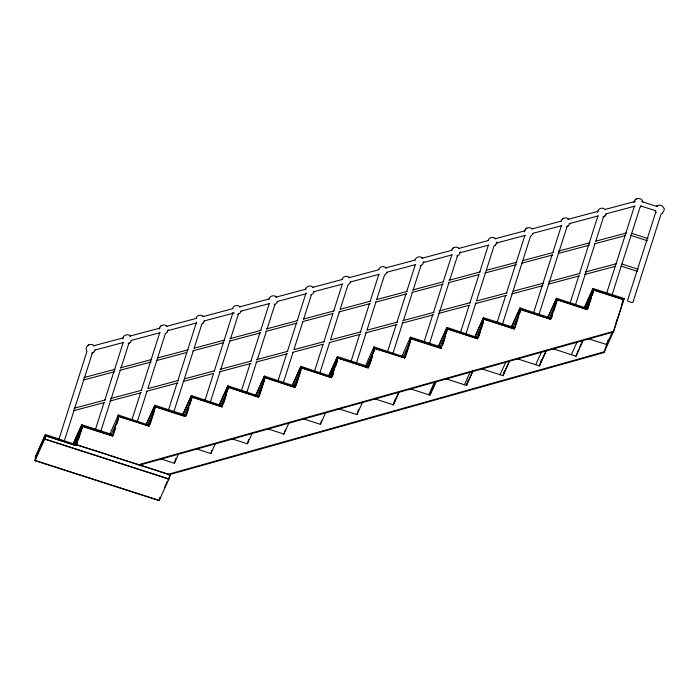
<?xml version="1.0" encoding="UTF-8"?>
<svg xmlns="http://www.w3.org/2000/svg" width="699" height="699" viewBox="0 0 699 699"><rect width="100%" height="100%" fill="white"/><g stroke="black" fill="none" stroke-linecap="round" stroke-linejoin="round"><path stroke-width="1.05" d="M122.727 338.893C122.771 335.031 128.127 333.17 130.599 336.114M159.241 329.159C159.276 325.271 164.641 323.436 167.113 326.381M168.276 329.631L166.808 332.724M423.891 261.496L422.423 264.598L420.326 265.664M460.405 251.762L458.937 254.864L456.84 255.93M496.919 242.029C497.906 243.462 492.9 247.009 495.442 245.139M524.399 231.832C524.433 227.944 529.798 226.109 532.271 229.054M597.427 212.365C597.479 208.503 602.835 206.642 605.308 209.586M633.949 202.64C633.976 197.529 642.04 196.943 642.888 201.932M76.374 444.599L170.268 474.831L168.87 479.121L44.684 439.129L45.758 435.861L35.911 457.6L35.23 457.382L45.444 434.525L76.287 444.791M34.95 460.632L44.771 438.937L168.957 478.929L159.136 500.624L34.95 460.632L35.929 457.557M35.23 457.382L45.444 434.525M58.996 438.989L86.991 351.274M64.378 440.728L92.373 353.012M72.993 444.538L81.818 424.747L112.932 434.769L112.478 436.08L81.364 426.058M76.261 444.555L81.827 427.106M45.068 435.634L76.051 445.613L82.185 426.32L74.243 443.856M76.864 444.529L77.816 441.541M78.445 439.601L82.045 428.312M95.51 429.256L104.072 402.432M104.736 400.361L123.173 342.58M100.892 430.995L120.324 370.112M120.988 368.041L128.887 343.279M149.315 425.333L118.332 415.014L118.009 416.027L149.132 426.049L118.699 416.587L112.478 436.08M113.317 434.996L115.615 427.814M116.873 423.839L118.559 418.579M132.024 419.531L140.586 392.698M141.25 390.636L159.695 332.846M137.415 421.261L146.965 391.335M147.952 388.242L165.401 333.545M146.03 425.071L154.855 405.28L185.969 415.302L185.506 416.613L154.392 406.591M149.289 425.088L155.213 406.853L148.992 426.346M150.163 424.241L154.095 411.929M168.546 409.797L177.109 382.965M177.764 380.903L196.541 322.082M173.597 412.559L193.361 350.645M194.016 348.583L201.924 323.812M182.544 415.337L191.369 395.547L222.352 405.866M185.506 416.613L191.727 397.119L191.369 397.914M159.136 500.624L160.115 497.557M160.22 497.33L159.241 500.405L35.046 460.414L36.033 457.329L35.352 457.111M186.406 415.337L188.975 407.325M189.586 405.368L191.919 398.089L184.265 415.075M161.224 459.042L174.348 463.271L175.982 458.142M205.06 400.064L213.623 373.231M214.278 371.169L233.055 312.348M210.443 401.794L219.993 371.868M220.648 369.806L229.875 340.911M230.53 338.849L238.438 314.078M219.495 404.634L227.883 385.813L258.866 396.132M222.317 405.63L228.241 387.386L222.029 406.879L190.906 396.857M223.846 402.72L226.144 395.538M195.72 448.653L210.862 453.537L211.849 450.462M241.574 390.33L250.137 363.497M250.792 361.435L260.019 332.541M260.675 330.478L269.237 303.646M246.957 392.06L256.507 362.134M257.171 360.072L266.389 331.177M267.044 329.115L274.952 304.345M256.017 394.9L264.397 376.079L295.38 386.398M258.84 395.896L264.764 377.661L258.543 397.146L227.428 387.124M259.381 396.071L264.624 379.644M231.22 438.596L247.376 443.804L248.687 439.697M278.088 380.597L286.651 353.764M287.315 351.702L296.533 322.807M297.189 320.745L306.083 292.881M283.471 382.327L293.021 352.401M294.017 349.308L302.903 321.444M303.567 319.382L311.466 294.611M292.531 385.166L300.911 366.346L331.894 376.665M295.354 386.163L301.278 367.927L295.057 387.412L263.942 377.39M296.227 385.306L300.815 370.942M267.734 428.863L283.899 434.07L285.209 429.964M314.602 370.863L323.165 344.03M323.829 341.968L333.047 313.073M333.711 311.011L342.274 284.178M319.993 372.593L329.544 342.667M330.531 339.574L339.417 311.71M340.081 309.648L347.98 284.877M329.046 375.433L337.434 356.621L368.548 366.634L368.085 367.945L336.97 357.923M331.868 376.429L337.792 358.194L331.571 377.678L300.456 367.657M332.741 375.573L333.746 372.418M335.651 366.442L337.329 361.208M303.244 418.806L320.413 424.337L321.723 420.23M350.793 362.161L359.688 334.297M360.343 332.235L369.561 303.34M370.225 301.278L378.788 274.445M356.507 362.86L366.39 331.903M367.045 329.841L375.94 301.977M376.595 299.915L384.502 275.144M404.931 357.198L373.948 346.887L373.624 347.901L404.738 357.923L373.484 348.198M368.085 367.945L374.306 348.46L373.948 349.247M369.946 363.681L372.165 356.708M373.441 352.724L374.393 349.736L366.844 366.416M368.932 366.87L372.209 356.604M337.739 408.426L356.927 414.603L358.561 409.474M387.307 352.427L396.202 324.563M396.857 322.501L406.084 293.606M406.739 291.544L415.302 264.711M393.021 353.135L402.904 322.169M403.559 320.107L412.454 292.243M413.109 290.181L421.016 265.419M410.462 337.154L410.138 338.167L441.252 348.189L441.576 347.167L410.462 337.154L402.074 355.966M404.896 356.962L410.82 338.727L404.607 358.211M405.446 357.137L410.689 340.719M374.515 398.771L393.441 404.87L395.459 398.561M424.153 341.662L432.716 314.83M433.371 312.768L442.598 283.873M443.253 281.811L451.816 254.978M429.536 343.401L448.968 282.51M449.623 280.448L457.53 255.685M438.596 346.232L446.976 327.42L477.959 337.731M410.007 338.465L441.121 348.478L447.343 328.993L446.984 329.779M442.616 345.35L445.56 336.114M410.051 388.731L429.955 395.136L431.204 391.222M460.667 331.929L469.23 305.105M469.894 303.034L479.112 274.139M479.767 272.077L488.33 245.244M466.05 333.668L475.932 302.702M476.596 300.64L494.044 245.952M475.11 336.499L483.49 317.687L514.613 327.709L514.149 329.019L483.035 318.997M477.933 337.495L483.857 319.26L477.635 338.753L446.521 328.731M478.806 336.647L480.44 331.492M481.078 329.5L483.393 322.274M445.246 378.57L466.478 385.402L468.199 380.003M497.181 322.195L505.744 295.371M506.408 293.3L524.853 235.511M502.572 323.934L530.558 236.218M511.187 327.744L520.004 307.953L550.987 318.272M514.149 329.019L520.371 309.526L520.012 310.312M514.988 327.936L518.92 315.625M519.506 313.79L520.458 310.802M481.812 368.854L502.992 375.669L504.599 370.627M533.704 312.462L552.14 254.672M552.804 252.61L561.367 225.786M539.086 314.201L567.081 226.485M547.745 317.905L556.526 298.22L587.51 308.539M550.961 318.028L556.885 299.792L550.663 319.286L519.549 309.264M551.563 318.001L552.525 315.013M553.791 311.029L556.745 301.785M517.356 358.805L539.506 365.944L540.31 363.41M540.633 362.414L541.585 359.426M570.218 302.737L578.781 275.904M579.436 273.842L597.881 216.052M575.6 304.467L595.032 243.584M595.688 241.513L603.595 216.751M584.259 308.172L593.04 288.486L624.155 298.508L621.56 304.546M587.475 308.294L593.399 290.059L587.186 309.552L556.063 299.53M588.025 308.477L591.625 297.18M592.219 295.319L593.171 292.331M551.869 348.434L576.02 356.21L578.798 349.168M606.732 293.003L634.395 206.319M612.114 294.733L640.109 207.018M168.616 474.874L604.023 352.558L608.217 339.749M623.342 300.605L613.303 332.069L139.075 465.281M604.023 352.558L613.652 331.282L623.7 299.819L592.577 289.797M655.793 212.068L627.466 300.815L629.982 302.073L632.848 302.545L661.175 213.798M73.334 443.481L81.818 424.747M74.793 444.031L81.923 428.269M74.714 444.276L82.264 427.596M76.051 445.613L45.12 435.538M109.533 434.761L118.332 415.014M118.341 417.373L118.83 416.289M111.228 434.542L118.446 418.535M106.667 454.35L77.292 445.123M145.925 425.001L154.855 405.28M147.751 424.809L154.96 408.801M170.18 475.032L138.472 464.59M140.953 466.102L141.845 464.136M182.439 415.267L191.369 395.547M174.348 463.271L178.359 454.402M164.483 487.605L167.113 481.803M167.987 479.864L170.268 474.831M218.953 405.534L227.883 385.813M220.403 406.084L228.433 388.356M222.029 406.879L191.045 396.56M210.862 453.537L215.327 443.682M255.913 394.813L264.397 376.079M256.926 396.35L264.502 379.609M258.543 397.146L227.559 386.827M247.376 443.804L252.287 432.969M292.435 385.088L300.911 366.346M293.44 386.617L301.024 369.876M295.057 387.412L264.073 377.102M283.899 434.07L289.246 422.248M328.949 375.354L337.434 356.621M329.954 376.892L337.093 361.13M330.33 376.149L337.434 360.448M331.571 377.678L300.587 367.368M320.413 424.337L325.76 412.515M365.56 365.699L373.948 346.887M366.914 366.171L374.498 349.421M356.927 414.603L362.729 401.794M403.358 356.682L410.566 340.675M393.109 404.765L398.911 391.956M393.441 404.87L399.312 391.842M438.491 346.154L446.976 327.42M439.872 346.949L447.08 330.942M428.758 394.752L434.551 381.942M430.217 394.341L436.01 381.532M429.955 395.136L436.202 381.348M475.014 336.42L483.49 317.687M476.386 337.215L483.498 321.514M477.635 338.753L446.652 328.434M464.398 384.738L470.2 371.929M466.915 384.031L472.707 371.221M466.478 385.402L473.162 370.627M511.528 326.686L520.004 307.953M512.909 327.482L520.563 310.496M500.047 374.725L505.84 361.916M503.612 373.72L508.968 361.899M502.992 375.669L509.676 360.894M548.086 316.848L556.526 298.22M549.423 317.748L556.972 301.068M550.663 319.286L519.68 308.967M535.696 364.712L541.489 351.903M540.755 362.432L546.111 350.61M539.506 365.944L546.644 350.182M584.6 307.123L593.04 288.486M586.007 307.77L593.145 292.007M585.937 308.014L593.04 292.313M587.186 309.552L556.203 299.233M571.336 354.699L577.138 341.89M579.689 347.193L582.363 341.287M576.02 356.21L583.158 340.448M622.381 302.431L624.155 298.508M616.107 322.038L617.444 319.076M612.473 331.78L606.671 344.59L588.348 338.683M95.038 350.251L93.78 352.191L91.683 353.257M131.552 340.518L130.294 342.458L128.197 343.524M195.973 318.272C196.908 315.066 201.469 314.122 203.627 316.647M204.58 321.051L202.361 323.654L203.313 322.999M232.487 308.539C233.422 305.332 237.983 304.388 240.15 306.922M241.103 311.317L239.844 313.266L237.747 314.332M269.001 298.814C269.936 295.607 274.497 294.655 276.664 297.189M277.617 301.584L276.358 303.532L274.261 304.598M305.515 289.08C306.45 285.874 311.011 284.921 313.178 287.455M314.131 291.85L312.872 293.798L310.775 294.864M342.029 279.347C342.964 276.14 347.534 275.188 349.692 277.721M350.645 282.116L348.425 284.729M378.552 269.613C379.487 266.406 384.048 265.463 386.206 267.988M387.159 272.383L384.939 274.995M415.066 259.879C416.001 256.673 420.562 255.729 422.729 258.254M451.58 250.146C452.506 246.922 457.076 245.996 459.243 248.521M488.094 240.412C489.029 237.206 493.59 236.262 495.757 238.787M533.223 233.457L531.004 236.061M561.131 220.945C562.048 217.721 566.627 216.804 568.785 219.32M569.737 223.724L568.479 225.663L566.382 226.729M606.26 213.99L605.002 215.93L602.905 216.996M94.085 345.848C90.835 341.916 84.177 346.468 86.702 350.907M87.69 345.524L88.668 344.852M92.81 352.855L93.762 352.2M129.332 343.122L130.285 342.466M160.726 326.057L161.696 325.393M166.799 332.733L165.829 333.397M452.847 248.189L453.826 247.525M525.884 228.73L526.854 228.057M562.398 218.997L563.368 218.324M567.518 226.327L568.47 225.672M604.032 216.594L604.985 215.939M635.426 199.53L636.405 198.865M640.546 206.86L641.499 206.205M657.462 205.646L656.492 206.31C658.58 204.37 662.294 205.034 663.561 207.612C666.33 209.385 660.468 214.934 662.565 212.994M138.376 464.791L613.652 331.282M167.926 474.376L604.382 351.772M93.255 345.865L123.513 337.8M129.769 336.132L160.027 328.067M166.283 326.398L196.541 318.333M202.806 316.664L233.055 308.6M239.32 306.931L269.578 298.866M275.834 297.197L306.092 289.133M312.348 287.464L342.606 279.399M348.862 277.73L379.12 269.665M385.385 267.997L415.634 259.932M421.899 258.263L452.157 250.198M458.413 248.529L488.671 240.465M494.927 238.805L525.185 230.74M532.489 228.791L561.699 221.006M567.964 219.337L598.213 211.273M605.474 209.333L635.408 201.356M94.461 350.19L123.679 342.405M130.975 340.457L160.193 332.672M167.498 330.723L196.707 322.938M204.012 320.99L234.27 312.925M240.526 311.256L269.735 303.471M277.04 301.531L306.249 293.737M313.554 291.798L342.772 284.012M350.077 282.064L379.286 274.279M386.591 272.33L415.8 264.545M423.105 262.597L452.314 254.812M459.619 252.863L488.828 245.078M496.133 243.13L525.351 235.345M532.647 233.396L561.865 225.611M569.169 223.663L598.379 215.877M605.718 213.92L635.26 206.048M83.766 377.617L115.064 369.282M120.28 367.892L151.578 359.548M157.843 357.879L188.101 349.815M194.357 348.146L224.615 340.081M229.831 338.692L261.129 330.347M266.345 328.958L297.643 320.614M303.908 318.945L334.157 310.88M340.422 309.211L370.68 301.147M376.936 299.478L407.194 291.413M412.41 290.024L443.708 281.68M448.924 280.29L480.222 271.946M486.487 270.286L516.736 262.221M523.001 260.552L553.259 252.488M558.475 251.098L589.773 242.754M596.064 241.076L626.592 232.942M83.33 380.064L114.627 371.719M119.844 370.33L151.141 361.986M156.358 360.597L186.616 352.532M192.872 350.863L223.13 342.798M229.394 341.129L260.692 332.794M265.908 331.396L297.206 323.06M302.422 321.671L332.68 313.606M338.936 311.937L370.234 303.593M375.45 302.204L406.748 293.86M411.973 292.47L443.271 284.126M448.487 282.737L478.736 274.672M485.001 273.003L516.299 264.659M521.515 263.27L552.813 254.925M558.029 253.536L589.327 245.192M594.526 243.811L625.553 235.537M73.98 408.295L105.278 399.959M110.494 398.561L141.792 390.225M148.048 388.557L178.306 380.492M184.571 378.823L214.82 370.758M220.036 369.369L251.343 361.025M256.559 359.636L287.857 351.291M294.113 349.622L324.371 341.558M330.627 339.889L360.885 331.824M367.15 330.155L397.399 322.09M402.615 320.701L433.922 312.357M439.138 310.968L470.436 302.623M476.692 300.954L506.95 292.89M513.206 291.23L543.464 283.165M548.68 281.767L579.978 273.431M585.229 272.033L616.798 263.61M73.535 410.741L104.833 402.397M110.049 401.008L141.355 392.663M146.572 391.274L177.869 382.93M183.086 381.54L213.344 373.476M219.6 371.807L250.897 363.471M256.114 362.073L287.411 353.738M292.628 352.34L322.886 344.275M329.15 342.615L360.448 334.271M365.664 332.881L396.962 324.537M402.178 323.148L433.476 314.803M438.692 313.414L468.95 305.349M475.206 303.681L506.513 295.336M511.729 293.947L543.027 285.603M548.243 284.213L579.541 275.869M584.74 274.489L615.758 266.214M641.638 201.53L657.13 206.52M640.433 205.864L655.767 210.801M631.765 233.361L648.052 238.604M630.716 235.38L647.318 240.727M621.979 264.039L638.266 269.281M620.922 266.057L637.532 271.404M592.717 289.5L623.831 299.522M483.166 318.7L514.281 328.722M337.101 357.635L368.224 367.648M154.523 406.294L185.646 416.316M81.495 425.761L112.609 435.783M107.611 454.883L137.353 464.459M44.981 435.835L45.662 436.054M656.178 212.662L655.112 210.591"/></g></svg>
